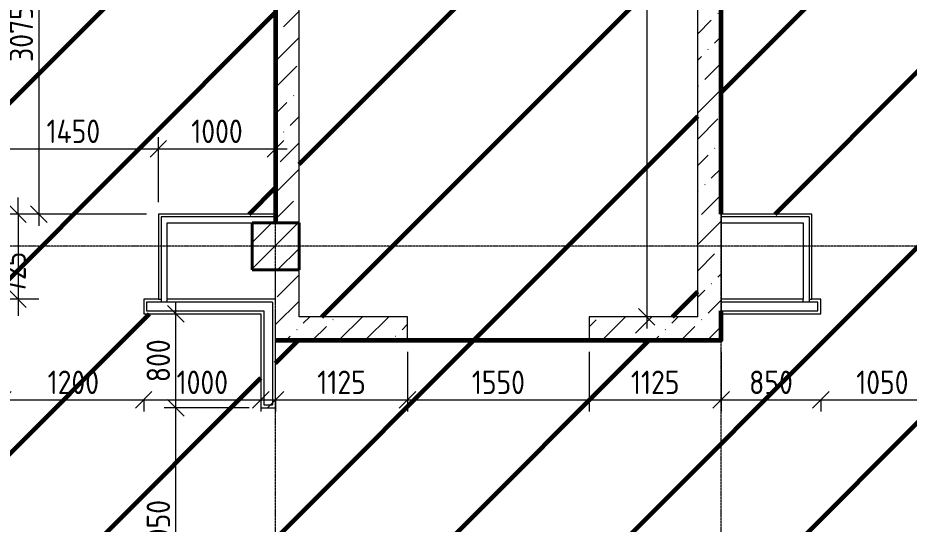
# Model space of a CAD drawing. Header units: millimetres. Extents: x -56773 to 323062, y -262288 to 76460.
# Drawn here: x 6611 to 14213, y -149560 to -145246 of the extents above; entities that cross this region are included whole.
import ezdxf

# ---------------------------------------------------------------- set-up
doc = ezdxf.new("R2010")
doc.units = ezdxf.units.MM
doc.linetypes.add('ADSK_Линия сетки', pattern=[25, 20, -2.5, 0, -2.5])
for name, color, linetype, lineweight in [('1.1)Стяжка керамзит  2 этаж', 5, 'Continuous', 60), ('3.1 Штукатурка внешн стен', 5, 'Continuous', 60), ('Несущие колонны', 7, 'Continuous', 18), ('Оси', 7, 'Continuous', 9), ('Размеры', 7, 'Continuous', 9), ('Стены внутренние', 7, 'Continuous', 18), ('Стены наружные', 7, 'Continuous', 18), ('Стены штриховка', 7, 'Continuous', 9)]:
    doc.layers.add(name, color=color, linetype=linetype, lineweight=lineweight)
doc.styles.add('GOST Common_3', font='', dxfattribs={"width": 0.9, "height": 200})
doc.styles.get('GOST Common_3').set_extended_font_data('GOST Common')
doc.dimstyles.new('ADSK_Основной_2_0', dxfattribs={"dimscale": 304.8, "dimtxt": 201.142999, "dimasz": 0.463911, "dimexe": 0.328084, "dimexo": 0.328084, "dimgap": 0.164042, "dimtad": 1, "dimdec": 3, "dimrnd": 0.001, "dimdsep": 46, "dimtxsty": 'GOST Common_3', "dimblk1": 'OBLIQUE', "dimblk2": 'OBLIQUE', "dimsah": 1, "dimcen": 0.09, "dimdle": 0.328084, "dimazin": 2, "dimtfac": 1, "dimtdec": 4, "dimtix": 1, "dimtmove": 0, "dimatfit": 3, "dimfxl": 1, "dimtvp": 1, "dimtolj": 1, "dimtzin": 0, "dimlwd": 20, "dimlwe": 20, "dimarcsym": 2})
doc.dimstyles.new('ADSK_Основной_2_0_2', dxfattribs={"dimscale": 304.8, "dimtxt": 201.142999, "dimasz": 0.463911, "dimexe": 0.328084, "dimexo": 0.328084, "dimgap": 0.164042, "dimtad": 1, "dimdec": 3, "dimrnd": 0.001, "dimdsep": 46, "dimtxsty": 'GOST Common_3', "dimblk1": 'OBLIQUE', "dimblk2": 'OBLIQUE', "dimsah": 1, "dimcen": 0.09, "dimdle": 0.328084, "dimazin": 2, "dimtfac": 1, "dimtdec": 4, "dimtix": 1, "dimtmove": 0, "dimatfit": 3, "dimfxl": 1, "dimtvp": 1, "dimtolj": 1, "dimtzin": 0, "dimlwd": 20, "dimlwe": 20, "dimarcsym": 2})
pattern_1 = [(45, (9.36, -150597.75), (84.1895, 308.696), [396.875, -79.375, 3.353, -76.022])]

# ---------------------------------------------------------------- blocks, each defined once
blk = doc.blocks.new('ADSK_КолоннаЖБ_Прямоугольная - 400x400 мм-1807143-Кладочный план 3-го этажа')
at = {"layer": 'Несущие колонны', "lineweight": 40}
for p, q in [((-200, 200), (200, 200)), ((-200, -200), (-200, 200)), ((200, 200), (200, -200)), ((200, -200), (-200, -200))]:
    blk.add_line(p, q, dxfattribs=at)
blk = doc.blocks.new('_Oblique')
at = {"color": 0, "linetype": 'ByBlock', "lineweight": -2}
blk.add_line((-0.5, -0.5), (0.5, 0.5), dxfattribs=at)
blk = doc.blocks.new('*D5494')
at = {"layer": 'Defpoints', "color": 0, "transparency": 16777216}
for p in [(6484.4, -148401.5), (7684.4, -148401.5), (7684.4, -148501.5)]:
    blk.add_point(p, dxfattribs=at)
at = {"layer": 'Размеры', "color": 0, "lineweight": 20, "transparency": 16777216}
for p, q in [((6384.4, -148501.5), (7784.4, -148501.5)), ((6484.4, -148501.5), (6484.4, -148601.5)), ((7684.4, -148501.5), (7684.4, -148601.5))]:
    blk.add_line(p, q, dxfattribs=at)
at = {"layer": 'Размеры', "color": 0, "lineweight": 20, "transparency": 16777216, "xscale": 141.4, "yscale": 141.4, "zscale": 141.4, "rotation": 180}
blk.add_blockref('_Oblique', (6484.4, -148501.5), dxfattribs=at)
at = {"layer": 'Размеры', "color": 0, "lineweight": 20, "transparency": 16777216, "xscale": 141.4, "yscale": 141.4, "zscale": 141.4}
blk.add_blockref('_Oblique', (7684.4, -148501.5), dxfattribs=at)
at = {"layer": 'Размеры', "color": 0, "lineweight": 9, "transparency": 16777216, "insert": (7084.4, -148351.5), "char_height": 200, "width": 560.473, "attachment_point": 5, "style": 'GOST Common_3'}
blk.add_mtext('\\A1;1200', dxfattribs=at)
blk = doc.blocks.new('*D5495')
at = {"layer": 'Defpoints', "color": 0, "transparency": 16777216}
for p in [(7684.4, -148401.5), (8684.4, -148401.5), (8684.4, -148501.5)]:
    blk.add_point(p, dxfattribs=at)
at = {"layer": 'Размеры', "color": 0, "lineweight": 20, "transparency": 16777216}
for p, q in [((7584.4, -148501.5), (8784.4, -148501.5)), ((7684.4, -148501.5), (7684.4, -148601.5)), ((8684.4, -148501.5), (8684.4, -148601.5))]:
    blk.add_line(p, q, dxfattribs=at)
at = {"layer": 'Размеры', "color": 0, "lineweight": 20, "transparency": 16777216, "xscale": 141.4, "yscale": 141.4, "zscale": 141.4, "rotation": 180}
blk.add_blockref('_Oblique', (7684.4, -148501.5), dxfattribs=at)
at = {"layer": 'Размеры', "color": 0, "lineweight": 20, "transparency": 16777216, "xscale": 141.4, "yscale": 141.4, "zscale": 141.4}
blk.add_blockref('_Oblique', (8684.4, -148501.5), dxfattribs=at)
at = {"layer": 'Размеры', "color": 0, "lineweight": 9, "transparency": 16777216, "insert": (8184.4, -148351.5), "char_height": 200, "width": 560.473, "attachment_point": 5, "style": 'GOST Common_3'}
blk.add_mtext('\\A1;1000', dxfattribs=at)
blk = doc.blocks.new('*D5529')
at = {"layer": 'Defpoints', "color": 0, "transparency": 16777216}
for p in [(7809.4, -146362.9), (6359.4, -146917.8), (7809.4, -146917.8)]:
    blk.add_point(p, dxfattribs=at)
at = {"layer": 'Размеры', "color": 0, "lineweight": 20, "transparency": 16777216}
for p, q in [((6359.4, -146817.8), (6359.4, -146262.9)), ((7809.4, -146817.8), (7809.4, -146262.9)), ((6259.4, -146362.9), (7909.4, -146362.9))]:
    blk.add_line(p, q, dxfattribs=at)
at = {"layer": 'Размеры', "color": 0, "lineweight": 20, "transparency": 16777216, "xscale": 141.4, "yscale": 141.4, "zscale": 141.4, "rotation": 180}
blk.add_blockref('_Oblique', (6359.4, -146362.9), dxfattribs=at)
at = {"layer": 'Размеры', "color": 0, "lineweight": 20, "transparency": 16777216, "xscale": 141.4, "yscale": 141.4, "zscale": 141.4}
blk.add_blockref('_Oblique', (7809.4, -146362.9), dxfattribs=at)
at = {"layer": 'Размеры', "color": 0, "lineweight": 9, "transparency": 16777216, "insert": (7084.4, -146212.9), "char_height": 200, "width": 580.928, "attachment_point": 5, "style": 'GOST Common_3'}
blk.add_mtext('\\A1;1450', dxfattribs=at)
blk = doc.blocks.new('*D5530')
at = {"layer": 'Defpoints', "color": 0, "transparency": 16777216}
for p in [(8809.4, -146262.9), (8809.4, -146362.9), (7809.4, -146917.8)]:
    blk.add_point(p, dxfattribs=at)
at = {"layer": 'Размеры', "color": 0, "lineweight": 20, "transparency": 16777216}
for p, q in [((7809.4, -146817.8), (7809.4, -146262.9)), ((7709.4, -146362.9), (8909.4, -146362.9)), ((8809.4, -146362.9), (8809.4, -146462.9))]:
    blk.add_line(p, q, dxfattribs=at)
at = {"layer": 'Размеры', "color": 0, "lineweight": 20, "transparency": 16777216, "xscale": 141.4, "yscale": 141.4, "zscale": 141.4, "rotation": 180}
blk.add_blockref('_Oblique', (7809.4, -146362.9), dxfattribs=at)
at = {"layer": 'Размеры', "color": 0, "lineweight": 20, "transparency": 16777216, "xscale": 141.4, "yscale": 141.4, "zscale": 141.4}
blk.add_blockref('_Oblique', (8809.4, -146362.9), dxfattribs=at)
at = {"layer": 'Размеры', "color": 0, "lineweight": 9, "transparency": 16777216, "insert": (8309.4, -146212.9), "char_height": 200, "width": 560.473, "attachment_point": 5, "style": 'GOST Common_3'}
blk.add_mtext('\\A1;1000', dxfattribs=at)
blk = doc.blocks.new('*D5532')
at = {"layer": 'Defpoints', "color": 0, "transparency": 16777216}
for p in [(5734.4, -143842.8), (6790.7, -146917.8), (7809.4, -146917.8)]:
    blk.add_point(p, dxfattribs=at)
at = {"layer": 'Размеры', "color": 0, "lineweight": 20, "transparency": 16777216}
for p, q in [((6790.7, -143742.8), (6790.7, -147017.8)), ((5834.4, -143842.8), (6890.7, -143842.8)), ((7709.4, -146917.8), (6690.7, -146917.8))]:
    blk.add_line(p, q, dxfattribs=at)
at = {"layer": 'Размеры', "color": 0, "lineweight": 20, "transparency": 16777216, "xscale": 141.4, "yscale": 141.4, "zscale": 141.4}
for p, rotation in [((6790.7, -143842.8), 90), ((6790.7, -146917.8), 270)]:
    blk.add_blockref('_Oblique', p, dxfattribs=dict(at, rotation=rotation))
at = {"layer": 'Размеры', "color": 0, "lineweight": 9, "transparency": 16777216, "insert": (6640.7, -145380.3), "char_height": 200, "width": 605.475, "attachment_point": 5, "rotation": 90, "style": 'GOST Common_3'}
blk.add_mtext('\\A1;3075', dxfattribs=at)
blk = doc.blocks.new('*D5533')
at = {"layer": 'Defpoints', "color": 0, "transparency": 16777216}
for p in [(7809.4, -146917.8), (6612.7, -147642.8), (6890.7, -147642.8)]:
    blk.add_point(p, dxfattribs=at)
at = {"layer": 'Размеры', "color": 0, "lineweight": 20, "transparency": 16777216}
for p, q in [((6612.7, -146917.8), (6612.7, -146776.4)), ((7709.4, -146917.8), (6512.7, -146917.8)), ((6612.7, -146917.8), (6612.7, -147642.8)), ((6790.7, -147642.8), (6512.7, -147642.8)), ((6612.7, -147642.8), (6612.7, -147784.2))]:
    blk.add_line(p, q, dxfattribs=at)
at = {"layer": 'Размеры', "color": 0, "lineweight": 20, "transparency": 16777216, "xscale": 141.4, "yscale": 141.4, "zscale": 141.4}
for p, rotation in [((6612.7, -146917.8), 270), ((6612.7, -147642.8), 90)]:
    blk.add_blockref('_Oblique', p, dxfattribs=dict(at, rotation=rotation))
at = {"layer": 'Размеры', "color": 0, "lineweight": 9, "transparency": 16777216, "insert": (6479.4, -147600.9), "char_height": 200, "width": 454.106, "attachment_point": 1, "rotation": 90, "line_spacing_factor": 1.022761, "style": 'GOST Common_3'}
blk.add_mtext('\\A1;725', dxfattribs=at)
blk = doc.blocks.new('*D5534')
at = {"layer": 'Defpoints', "color": 0, "transparency": 16777216}
for p in [(9934.4, -147992.8), (8809.4, -148401.5), (9934.4, -148501.5)]:
    blk.add_point(p, dxfattribs=at)
at = {"layer": 'Размеры', "color": 0, "lineweight": 20, "transparency": 16777216}
for p, q in [((9934.4, -148092.8), (9934.4, -148601.5)), ((8709.4, -148501.5), (10034.4, -148501.5)), ((8809.4, -148501.5), (8809.4, -148601.5))]:
    blk.add_line(p, q, dxfattribs=at)
at = {"layer": 'Размеры', "color": 0, "lineweight": 20, "transparency": 16777216, "xscale": 141.4, "yscale": 141.4, "zscale": 141.4, "rotation": 180}
blk.add_blockref('_Oblique', (8809.4, -148501.5), dxfattribs=at)
at = {"layer": 'Размеры', "color": 0, "lineweight": 20, "transparency": 16777216, "xscale": 141.4, "yscale": 141.4, "zscale": 141.4}
blk.add_blockref('_Oblique', (9934.4, -148501.5), dxfattribs=at)
at = {"layer": 'Размеры', "color": 0, "lineweight": 9, "transparency": 16777216, "insert": (9371.9, -148351.5), "char_height": 200, "width": 515.472, "attachment_point": 5, "style": 'GOST Common_3'}
blk.add_mtext('\\A1;1125', dxfattribs=at)
blk = doc.blocks.new('*D5535')
at = {"layer": 'Defpoints', "color": 0, "transparency": 16777216}
for p in [(9934.4, -147992.8), (11484.4, -147992.8), (11484.4, -148501.5)]:
    blk.add_point(p, dxfattribs=at)
at = {"layer": 'Размеры', "color": 0, "lineweight": 20, "transparency": 16777216}
for p, q in [((9934.4, -148092.8), (9934.4, -148601.5)), ((11484.4, -148092.8), (11484.4, -148601.5)), ((9834.4, -148501.5), (11584.4, -148501.5))]:
    blk.add_line(p, q, dxfattribs=at)
at = {"layer": 'Размеры', "color": 0, "lineweight": 20, "transparency": 16777216, "xscale": 141.4, "yscale": 141.4, "zscale": 141.4, "rotation": 180}
blk.add_blockref('_Oblique', (9934.4, -148501.5), dxfattribs=at)
at = {"layer": 'Размеры', "color": 0, "lineweight": 20, "transparency": 16777216, "xscale": 141.4, "yscale": 141.4, "zscale": 141.4}
blk.add_blockref('_Oblique', (11484.4, -148501.5), dxfattribs=at)
at = {"layer": 'Размеры', "color": 0, "lineweight": 9, "transparency": 16777216, "insert": (10709.4, -148351.5), "char_height": 200, "width": 560.473, "attachment_point": 5, "style": 'GOST Common_3'}
blk.add_mtext('\\A1;1550', dxfattribs=at)
blk = doc.blocks.new('*D5536')
at = {"layer": 'Defpoints', "color": 0, "transparency": 16777216}
for p in [(11484.4, -147992.8), (12609.4, -147992.8), (12609.4, -148501.5)]:
    blk.add_point(p, dxfattribs=at)
at = {"layer": 'Размеры', "color": 0, "lineweight": 20, "transparency": 16777216}
for p, q in [((11484.4, -148092.8), (11484.4, -148601.5)), ((12609.4, -148092.8), (12609.4, -148601.5)), ((11384.4, -148501.5), (12709.4, -148501.5))]:
    blk.add_line(p, q, dxfattribs=at)
at = {"layer": 'Размеры', "color": 0, "lineweight": 20, "transparency": 16777216, "xscale": 141.4, "yscale": 141.4, "zscale": 141.4, "rotation": 180}
blk.add_blockref('_Oblique', (11484.4, -148501.5), dxfattribs=at)
at = {"layer": 'Размеры', "color": 0, "lineweight": 20, "transparency": 16777216, "xscale": 141.4, "yscale": 141.4, "zscale": 141.4}
blk.add_blockref('_Oblique', (12609.4, -148501.5), dxfattribs=at)
at = {"layer": 'Размеры', "color": 0, "lineweight": 9, "transparency": 16777216, "insert": (12046.9, -148351.5), "char_height": 200, "width": 515.472, "attachment_point": 5, "style": 'GOST Common_3'}
blk.add_mtext('\\A1;1125', dxfattribs=at)
blk = doc.blocks.new('*D5537')
at = {"layer": 'Defpoints', "color": 0, "transparency": 16777216}
for p in [(12609.4, -147992.8), (13459.4, -148401.5), (13459.4, -148501.5)]:
    blk.add_point(p, dxfattribs=at)
at = {"layer": 'Размеры', "color": 0, "lineweight": 20, "transparency": 16777216}
for p, q in [((12609.4, -148092.8), (12609.4, -148601.5)), ((12509.4, -148501.5), (13559.4, -148501.5)), ((13459.4, -148501.5), (13459.4, -148601.5))]:
    blk.add_line(p, q, dxfattribs=at)
at = {"layer": 'Размеры', "color": 0, "lineweight": 20, "transparency": 16777216, "xscale": 141.4, "yscale": 141.4, "zscale": 141.4, "rotation": 180}
blk.add_blockref('_Oblique', (12609.4, -148501.5), dxfattribs=at)
at = {"layer": 'Размеры', "color": 0, "lineweight": 20, "transparency": 16777216, "xscale": 141.4, "yscale": 141.4, "zscale": 141.4}
blk.add_blockref('_Oblique', (13459.4, -148501.5), dxfattribs=at)
at = {"layer": 'Размеры', "color": 0, "lineweight": 9, "transparency": 16777216, "insert": (13034.4, -148351.5), "char_height": 200, "width": 454.106, "attachment_point": 5, "style": 'GOST Common_3'}
blk.add_mtext('\\A1;850', dxfattribs=at)
blk = doc.blocks.new('*D5538')
at = {"layer": 'Defpoints', "color": 0, "transparency": 16777216}
for p in [(13459.4, -148401.5), (14509.4, -148401.5), (14509.4, -148501.5)]:
    blk.add_point(p, dxfattribs=at)
at = {"layer": 'Размеры', "color": 0, "lineweight": 20, "transparency": 16777216}
for p, q in [((13359.4, -148501.5), (14609.4, -148501.5)), ((13459.4, -148501.5), (13459.4, -148601.5)), ((14509.4, -148501.5), (14509.4, -148601.5))]:
    blk.add_line(p, q, dxfattribs=at)
at = {"layer": 'Размеры', "color": 0, "lineweight": 20, "transparency": 16777216, "xscale": 141.4, "yscale": 141.4, "zscale": 141.4, "rotation": 180}
blk.add_blockref('_Oblique', (13459.4, -148501.5), dxfattribs=at)
at = {"layer": 'Размеры', "color": 0, "lineweight": 20, "transparency": 16777216, "xscale": 141.4, "yscale": 141.4, "zscale": 141.4}
blk.add_blockref('_Oblique', (14509.4, -148501.5), dxfattribs=at)
at = {"layer": 'Размеры', "color": 0, "lineweight": 9, "transparency": 16777216, "insert": (13984.4, -148351.5), "char_height": 200, "width": 560.473, "attachment_point": 5, "style": 'GOST Common_3'}
blk.add_mtext('\\A1;1050', dxfattribs=at)
blk = doc.blocks.new('*D5543')
at = {"layer": 'Defpoints', "color": 0, "transparency": 16777216}
for p in [(12074.4, -139592.8), (11974.4, -147792.8), (12074.4, -147792.8)]:
    blk.add_point(p, dxfattribs=at)
at = {"layer": 'Размеры', "color": 0, "lineweight": 20, "transparency": 16777216}
for p, q in [((11974.4, -139492.8), (11974.4, -147892.8)), ((11974.4, -139592.8), (11874.4, -139592.8)), ((11974.4, -147792.8), (11874.4, -147792.8))]:
    blk.add_line(p, q, dxfattribs=at)
at = {"layer": 'Размеры', "color": 0, "lineweight": 20, "transparency": 16777216, "xscale": 141.4, "yscale": 141.4, "zscale": 141.4}
for p, rotation in [((11974.4, -139592.8), 90), ((11974.4, -147792.8), 270)]:
    blk.add_blockref('_Oblique', p, dxfattribs=dict(at, rotation=rotation))
at = {"layer": 'Размеры', "color": 0, "lineweight": 9, "transparency": 16777216, "insert": (11824.4, -143692.8), "char_height": 200, "width": 605.475, "attachment_point": 5, "rotation": 90, "style": 'GOST Common_3'}
blk.add_mtext('\\A1;8200', dxfattribs=at)
blk = doc.blocks.new('*D5548')
at = {"layer": 'Defpoints', "color": 0, "transparency": 16777216}
for p in [(7959.4, -148567.8), (8684.4, -148567.8), (8684.4, -150617.8)]:
    blk.add_point(p, dxfattribs=at)
at = {"layer": 'Размеры', "color": 0, "lineweight": 20, "transparency": 16777216}
for p, q in [((7959.4, -150717.8), (7959.4, -148467.8)), ((8584.4, -148567.8), (7859.4, -148567.8)), ((8584.4, -150617.8), (7859.4, -150617.8))]:
    blk.add_line(p, q, dxfattribs=at)
at = {"layer": 'Размеры', "color": 0, "lineweight": 20, "transparency": 16777216, "xscale": 141.4, "yscale": 141.4, "zscale": 141.4}
for p, rotation in [((7959.4, -148567.8), 90), ((7959.4, -150617.8), 270)]:
    blk.add_blockref('_Oblique', p, dxfattribs=dict(at, rotation=rotation))
at = {"layer": 'Размеры', "color": 0, "lineweight": 9, "transparency": 16777216, "insert": (7809.4, -149592.8), "char_height": 200, "width": 605.475, "attachment_point": 5, "rotation": 90, "style": 'GOST Common_3'}
blk.add_mtext('\\A1;2050', dxfattribs=at)
blk = doc.blocks.new('*D5549')
at = {"layer": 'Defpoints', "color": 0, "transparency": 16777216}
for p in [(7859.4, -147767.8), (7959.4, -147767.8), (8684.4, -148567.8)]:
    blk.add_point(p, dxfattribs=at)
at = {"layer": 'Размеры', "color": 0, "lineweight": 20, "transparency": 16777216}
for p, q in [((7959.4, -148667.8), (7959.4, -147667.8)), ((7959.4, -147767.8), (8059.4, -147767.8)), ((8584.4, -148567.8), (7859.4, -148567.8))]:
    blk.add_line(p, q, dxfattribs=at)
at = {"layer": 'Размеры', "color": 0, "lineweight": 20, "transparency": 16777216, "xscale": 141.4, "yscale": 141.4, "zscale": 141.4}
for p, rotation in [((7959.4, -147767.8), 90), ((7959.4, -148567.8), 270)]:
    blk.add_blockref('_Oblique', p, dxfattribs=dict(at, rotation=rotation))
at = {"layer": 'Размеры', "color": 0, "lineweight": 9, "transparency": 16777216, "insert": (7809.4, -148167.8), "char_height": 200, "width": 454.106, "attachment_point": 5, "rotation": 90, "style": 'GOST Common_3'}
blk.add_mtext('\\A1;800', dxfattribs=at)

msp = doc.modelspace()

# ---------------------------------------------------------------- hatches: boundary and pattern name
at = {"layer": '1.1)Стяжка керамзит  2 этаж', "transparency": 33554687}
h = msp.add_hatch(dxfattribs=at)
h.set_pattern_fill('ANSI31', color=5, scale=333)
h.paths.add_polyline_path([(8809.3615, -141392.7816), (8609.3615, -141392.7816), (8609.3615, -141242.7816), (7609.3615, -141242.7816), (6359.3615, -141242.7816), (5898.2923, -141242.7816), (5898.2923, -146917.7816), (6359.3615, -146917.7816), (6359.3615, -147642.7816), (6484.3615, -147642.7816), (6484.3615, -147720.3127), (7684.3615, -147720.3127), (7684.3615, -147642.7816), (7809.3615, -147642.7816), (7809.3615, -146917.7816), (8809.3615, -146917.7816)])
h = msp.add_hatch(dxfattribs=at)
h.set_pattern_fill('ANSI31', color=5, scale=333)
h.paths.add_polyline_path([(14377.9359, -141242.7816), (12609.3615, -141242.7816), (12609.3615, -146917.7816), (13384.3615, -146917.7816), (13384.3615, -147642.7816), (13459.3615, -147642.7816), (13459.3615, -147720.3127), (14377.9359, -147720.3127)])
h = msp.add_hatch(dxfattribs=at)
h.set_pattern_fill('ANSI31', color=5, scale=333)
h.paths.add_polyline_path([(12409.3615, -145092.7816), (10609.3615, -145092.7816), (9859.3615, -145092.7816, -1), (9759.3615, -145092.7816), (9009.3615, -145092.7816), (9009.3615, -146992.7816), (9009.3615, -147392.7816), (9009.3615, -147720.3127), (12409.3615, -147720.3127)])
h = msp.add_hatch(dxfattribs=at)
h.set_pattern_fill('ANSI31', color=5, scale=333)
h.paths.add_polyline_path([(14377.9359, -147720.3127), (13459.3615, -147720.3127), (13459.3615, -147767.7816), (12609.3615, -147767.7816), (12609.3615, -147992.7816), (11484.3615, -147992.7816), (11484.3615, -147792.7816), (12409.3615, -147792.7816), (12409.3615, -147720.3127), (9009.3615, -147720.3127), (9009.3615, -147792.7816), (9934.3615, -147792.7816), (9934.3615, -147992.7816), (8809.3615, -147992.7816), (8809.3615, -148567.7816), (8684.3615, -148567.7816), (8684.3615, -147767.7816), (7684.3615, -147767.7816), (7684.3615, -147720.3127), (6484.3615, -147720.3127), (6484.3615, -147767.7816), (5898.2923, -147767.7816), (5898.2923, -157542.7816), (8584.3615, -157542.7816), (8584.3615, -153892.7816), (8709.3615, -153892.7816), (8709.3615, -157392.7816), (9009.3615, -157392.7816), (9009.3615, -157542.7816), (11909.3615, -157542.7816), (11909.3615, -151867.7816), (8709.3615, -151867.7816), (8709.3615, -152692.7816), (8584.3615, -152692.7816), (8584.3615, -151017.7816), (8684.3615, -151017.7816), (8684.3615, -150617.7816), (8809.3615, -150617.7816), (8809.3615, -151017.7816), (12159.3615, -151017.7816), (12159.3615, -151142.7816), (12034.3615, -151142.7816), (12034.3615, -157542.7816), (15409.3615, -157542.7816), (15409.3615, -151867.7816), (13509.3615, -151867.7816), (13509.3615, -151142.7816), (13359.3615, -151142.7816), (13359.3615, -151017.7816), (14377.9359, -151017.7816)])
at = {"layer": 'Несущие колонны', "lineweight": 9}
h = msp.add_hatch(dxfattribs=at)
h.set_pattern_fill('FP_1', color=256, style=0, pattern_type=2)
h.set_pattern_definition([(45, (9.36, -150597.75), (-224.506, 224.506), []), (45, (233.87, -150597.75), (-224.506, 224.506), [396.875, -79.375, 3.353, -76.022])])
h.paths.add_polyline_path([(8809.3615, -147392.7816), (9009.3615, -147392.7816), (9009.3615, -146992.7816), (8609.3615, -146992.7816), (8609.3615, -147392.7816)])
at = {"layer": 'Стены наружные', "lineweight": 9}
h = msp.add_hatch(dxfattribs=at)
h.set_pattern_fill('FP_2', color=256, style=0, pattern_type=2)
h.set_pattern_definition(pattern_1)
h.paths.add_polyline_path([(8809.3615, -147992.7816), (9009.3615, -147992.7816), (9009.3615, -147392.7816), (8809.3615, -147392.7816), (8809.3615, -147767.7816)])
h.paths.add_polyline_path([(9009.3615, -146992.7816), (9009.3615, -141392.7816), (8809.3615, -141392.7816), (8809.3615, -146992.7816)])
h.paths.add_polyline_path([(9009.3615, -140992.7816), (9009.3615, -139592.7816), (8809.3615, -139592.7816), (8809.3615, -140992.7816)])
h = msp.add_hatch(dxfattribs=at)
h.set_pattern_fill('FP_2', color=256, style=0, pattern_type=2)
h.set_pattern_definition(pattern_1)
h.paths.add_polyline_path([(12409.3615, -147792.7816), (12609.3615, -147792.7816), (12609.3615, -139592.7816), (12409.3615, -139592.7816), (12409.3615, -146327.6055)])
h = msp.add_hatch(dxfattribs=at)
h.set_pattern_fill('FP_2', color=256, style=0, pattern_type=2)
h.set_pattern_definition(pattern_1)
h.paths.add_polyline_path([(12609.3615, -147992.7816), (12609.3615, -147792.7816), (11484.3615, -147792.7816), (11484.3615, -147992.7816)])
h.paths.add_polyline_path([(9934.3615, -147992.7816), (9934.3615, -147792.7816), (9009.3615, -147792.7816), (9009.3615, -147992.7816)])

# ---------------------------------------------------------------- linework, layer by layer
at = {"layer": '3.1 Штукатурка внешн стен'}
for points in [[(-2990.6385, -141242.7816), (8809.3615, -141242.7816), (8809.3615, -146992.7816)], [(12609.3615, -146917.7816), (12609.3615, -141192.7816), (41734.3615, -141192.7816)], [(8809.3615, -147992.7816), (12609.3615, -147992.7816), (12609.3615, -147742.7816)]]:
    msp.add_lwpolyline(points, dxfattribs=at)
at = {"layer": 'Несущие колонны', "lineweight": 9}
for p, q in [((8809.3615, -146992.7816), (8609.3615, -146992.7816)), ((8609.3615, -146992.7816), (8609.3615, -147392.7816)), ((9009.3615, -146992.7816), (8809.3615, -146992.7816)), ((9009.3615, -147392.7816), (9009.3615, -146992.7816)), ((8609.3615, -147392.7816), (8809.3615, -147392.7816)), ((8809.3615, -147392.7816), (9009.3615, -147392.7816))]:
    msp.add_line(p, q, dxfattribs=at)
at = {"layer": 'Оси', "linetype": 'ADSK_Линия сетки', "lineweight": 5}
for p, q in [((8809.3615, -161571.6329), (8809.3615, -140570.3055)), ((12609.3615, -161571.6329), (12609.3615, -140570.3055)), ((62587.9153, -147192.7816), (-25230.7352, -147192.7816))]:
    msp.add_line(p, q, dxfattribs=at)
at = {"layer": 'Стены внутренние', "lineweight": 5}
for p, q in [((7809.3615, -146917.7816), (7809.3615, -147642.7816)), ((8809.3615, -146917.7816), (7809.3615, -146917.7816)), ((13384.3615, -146917.7816), (12609.3615, -146917.7816)), ((13384.3615, -147642.7816), (13384.3615, -146917.7816)), ((7884.3615, -147642.7816), (7884.3615, -146992.7816)), ((7884.3615, -146992.7816), (8809.3615, -146992.7816)), ((12609.3615, -146992.7816), (13309.3615, -146992.7816)), ((13309.3615, -146992.7816), (13309.3615, -147642.7816)), ((7809.3615, -147642.7816), (7684.3615, -147642.7816)), ((7684.3615, -147642.7816), (7684.3615, -147767.7816)), ((8809.3615, -147642.7816), (7884.3615, -147642.7816)), ((13309.3615, -147642.7816), (12609.3615, -147642.7816)), ((13459.3615, -147642.7816), (13384.3615, -147642.7816)), ((13459.3615, -147767.7816), (13459.3615, -147642.7816)), ((7684.3615, -147767.7816), (8684.3615, -147767.7816)), ((8684.3615, -147767.7816), (8684.3615, -148567.7816)), ((8809.3615, -148567.7816), (8809.3615, -147767.7816)), ((12609.3615, -147767.7816), (13459.3615, -147767.7816)), ((8684.3615, -148567.7816), (8809.3615, -148567.7816))]:
    msp.add_line(p, q, dxfattribs=at)
at = {"layer": 'Стены наружные', "lineweight": 9}
for p, q in [((12409.3615, -147792.7816), (12409.3615, -139592.7816)), ((12609.3615, -141242.7816), (12609.3615, -146917.7816)), ((8809.3615, -141392.7816), (8809.3615, -146917.7816)), ((9009.3615, -146992.7816), (9009.3615, -141392.7816)), ((8809.3615, -146992.7816), (9009.3615, -146992.7816)), ((12609.3615, -146992.7816), (12609.3615, -147642.7816)), ((8809.3615, -147642.7816), (8809.3615, -147392.7816)), ((9009.3615, -147392.7816), (8809.3615, -147392.7816)), ((9009.3615, -147792.7816), (9009.3615, -147392.7816)), ((12609.3615, -147992.7816), (12609.3615, -147767.7816)), ((9934.3615, -147792.7816), (9009.3615, -147792.7816)), ((9934.3615, -147992.7816), (9934.3615, -147792.7816)), ((12409.3615, -147792.7816), (11484.3615, -147792.7816)), ((11484.3615, -147792.7816), (11484.3615, -147992.7816)), ((8809.3615, -147992.7816), (9934.3615, -147992.7816)), ((11484.3615, -147992.7816), (12609.3615, -147992.7816))]:
    msp.add_line(p, q, dxfattribs=at)
at = {"layer": 'Стены штриховка', "lineweight": 9}
for p, q in [((7834.3615, -146942.7816), (7834.3615, -147667.7816)), ((8809.3615, -146942.7816), (7834.3615, -146942.7816)), ((8809.3615, -146992.7816), (8809.3615, -146917.7816)), ((12609.3615, -146917.7816), (12609.3615, -146992.7816)), ((13359.3615, -146942.7816), (12609.3615, -146942.7816)), ((13359.3615, -146942.7816), (13359.3615, -147667.7816)), ((7709.3615, -147667.7816), (7709.3615, -147742.7816)), ((8784.3615, -147667.7816), (7709.3615, -147667.7816)), ((7809.3615, -147642.7816), (7834.3615, -147642.7816)), ((7884.3615, -147667.7816), (7884.3615, -147642.7816)), ((8784.3615, -147667.7816), (8784.3615, -148542.7816)), ((8809.3615, -147667.7816), (8809.3615, -147642.7816)), ((12609.3615, -147642.7816), (12609.3615, -147767.7816)), ((13434.3615, -147667.7816), (12609.3615, -147667.7816)), ((13309.3615, -147667.7816), (13309.3615, -147642.7816)), ((13359.3615, -147642.7816), (13384.3615, -147642.7816)), ((13434.3615, -147742.7816), (13434.3615, -147667.7816)), ((7709.3615, -147742.7816), (8709.3615, -147742.7816)), ((8709.3615, -147742.7816), (8709.3615, -148542.7816)), ((12609.3615, -147742.7816), (13434.3615, -147742.7816)), ((8709.3615, -148542.7816), (8784.3615, -148542.7816))]:
    msp.add_line(p, q, dxfattribs=at)

# ---------------------------------------------------------------- block references
at = {"layer": 'Несущие колонны', "lineweight": 40, "rotation": 89.9999999999999}
msp.add_blockref('ADSK_КолоннаЖБ_Прямоугольная - 400x400 мм-1807143-Кладочный план 3-го этажа', (8809.3615, -147192.7816), dxfattribs=at)

# ---------------------------------------------------------------- dimensions: what is measured, and where the dimension line sits
at = {"layer": 'Размеры', "lineweight": 9}
for base, p1, p2, override, picture, middle in [((11974.4086, -147792.7816), (12074.3935, -139592.7816), (12074.3935, -147792.7816), {"dimpost": '<>', "dimfxl": 8200}, '*D5543', (11824.4086, -143692.7816)), ((6790.7371, -146917.7816), (5734.3615, -143842.7816), (7809.3615, -146917.7816), {"dimpost": '<>', "dimfxl": 3709.615883}, '*D5532', (6640.7371, -145380.2816)), ((7959.3953, -147767.7816), (8684.3615, -148567.7816), (7859.4104, -147767.7816), {"dimpost": '<>', "dimfxl": 1149.149391}, '*D5549', (7809.3953, -148167.7816)), ((7959.3953, -148567.7816), (8684.3615, -150617.7816), (8684.3615, -148567.7816), {"dimpost": '<>', "dimfxl": 2050}, '*D5548', (7809.3953, -149592.7816))]:
    dim = msp.add_linear_dim(base=base, p1=p1, p2=p2, angle=90, dimstyle='ADSK_Основной_2_0_2', override=override, dxfattribs=at)
    dim.commit()
    dim.dimension.update_dxf_attribs({"geometry": picture, "text_midpoint": middle})
for base, p1, p2, override, picture, middle in [((7809.3615, -146362.8924), (6359.3615, -146917.7816), (7809.3615, -146917.7816), {"dimpost": '<>', "dimfxl": 1450}, '*D5529', (7084.3615, -146212.8924)), ((8809.3615, -146362.8924), (7809.3615, -146917.7816), (8809.3615, -146262.9075), {"dimpost": '<>', "dimfxl": 1195.349366}, '*D5530', (8309.3615, -146212.8924)), ((9934.3615, -148501.5041), (8809.3615, -148401.5192), (9934.3615, -147992.7816), {"dimpost": '<>', "dimfxl": 1196.950895}, '*D5534', (9371.8615, -148351.5041)), ((11484.3615, -148501.5041), (9934.3615, -147992.7816), (11484.3615, -147992.7816), {"dimpost": '<>', "dimfxl": 1550}, '*D5535', (10709.3615, -148351.5041)), ((12609.3615, -148501.5041), (11484.3615, -147992.7816), (12609.3615, -147992.7816), {"dimpost": '<>', "dimfxl": 1125}, '*D5536', (12046.8615, -148351.5041)), ((13459.3615, -148501.5041), (12609.3615, -147992.7816), (13459.3615, -148401.5192), {"dimpost": '<>', "dimfxl": 943.168302}, '*D5537', (13034.3615, -148351.5041)), ((7684.3615, -148501.5041), (6484.3615, -148401.5192), (7684.3615, -148401.5192), {"dimpost": '<>', "dimfxl": 1200}, '*D5494', (7084.3615, -148351.5041)), ((8684.3615, -148501.5041), (7684.3615, -148401.5192), (8684.3615, -148401.5192), {"dimpost": '<>', "dimfxl": 1000}, '*D5495', (8184.3615, -148351.5041)), ((14509.3615, -148501.5041), (13459.3615, -148401.5192), (14509.3615, -148401.5192), {"dimpost": '<>', "dimfxl": 1050}, '*D5538', (13984.3615, -148351.5041))]:
    dim = msp.add_linear_dim(base=base, p1=p1, p2=p2, dimstyle='ADSK_Основной_2_0_2', override=override, dxfattribs=at)
    dim.commit()
    dim.dimension.update_dxf_attribs({"geometry": picture, "text_midpoint": middle})
dim = msp.add_linear_dim(base=(6612.7047, -147642.7816), p1=(7809.3615, -146917.7816), p2=(6890.722, -147642.7816), angle=90, dimstyle='ADSK_Основной_2_0', override={"dimpost": '<>', "dimfxl": 1170.266473}, dxfattribs=at)
dim.commit()
dim.dimension.update_dxf_attribs({"geometry": '*D5533', "text_midpoint": (6612.7047, -147373.8144), "dimtype": 160, "text_rotation": 90})

doc.saveas('drawing.dxf')
